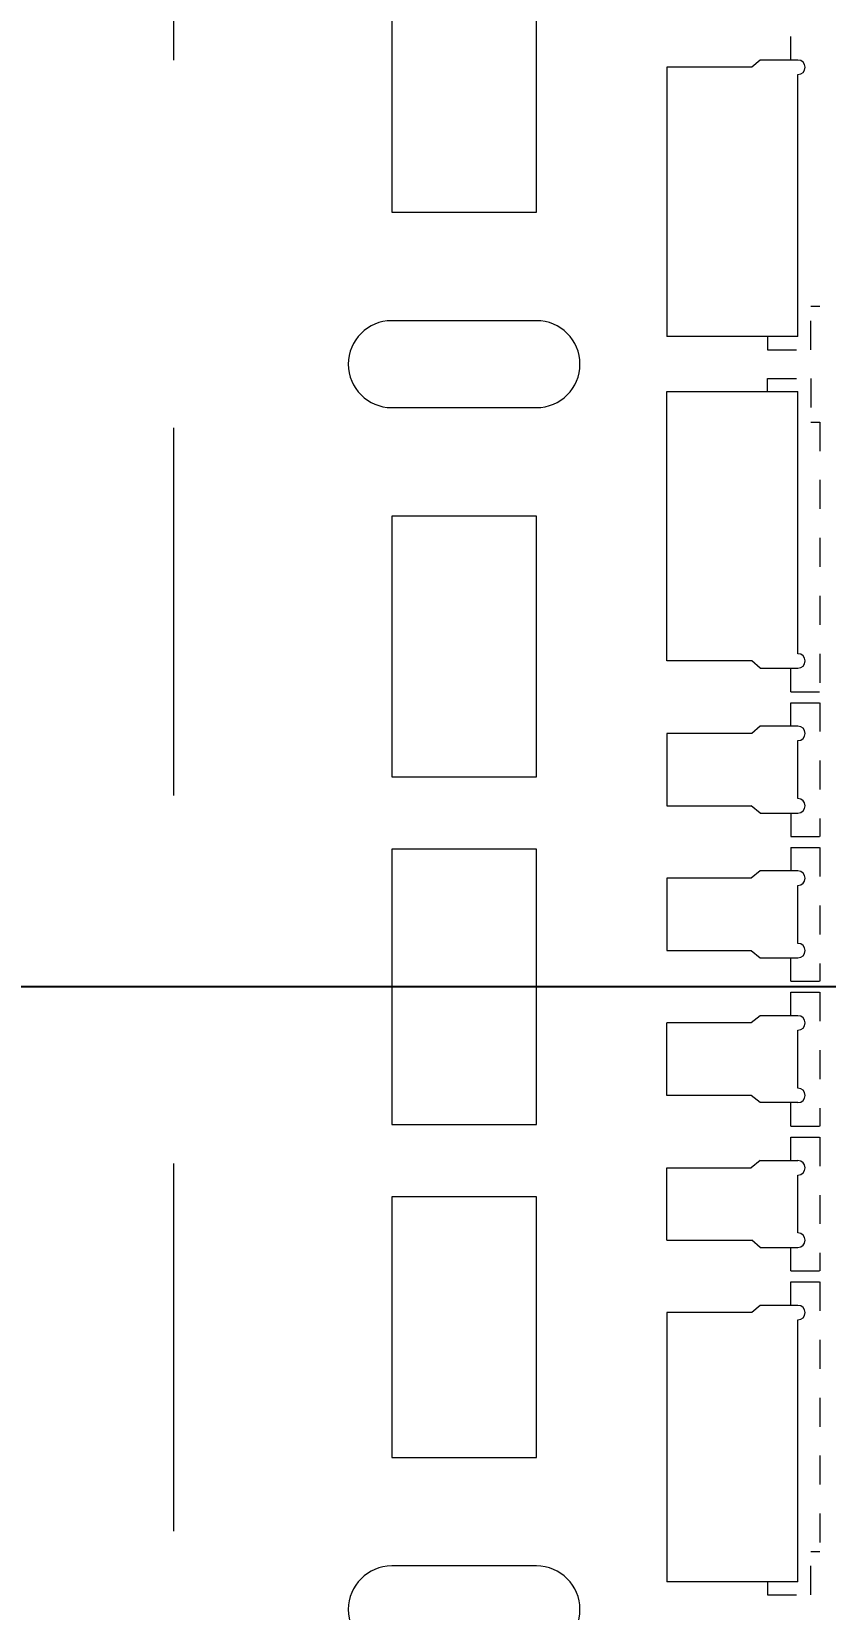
# Model space of a CAD drawing. Extents: x 1532 to 1650, y 120 to 288.
# Drawn here: x 1559.87 to 1562.61, y 214.65 to 220.09 of the extents above; entities that cross this region are included whole.
import ezdxf

# ---------------------------------------------------------------- set-up
doc = ezdxf.new("R2010")
doc.units = 0
doc.header["$MEASUREMENT"] = 0
doc.linetypes.add('HIDDEN', pattern=[0.375, 0.25, -0.125])
doc.linetypes.add('PHANTOM2', pattern=[31.75, 15.875, -3.175, 3.175, -3.175, 3.175, -3.175])
for name, color, linetype in [('1D', 4, 'Continuous'), ('LFBOTTOM', 4, 'Continuous'), ('LFTOP', 7, 'Continuous'), ('标注', 4, 'Continuous')]:
    doc.layers.add(name, color=color, linetype=linetype)
doc.styles.add('SIMPLEX', font='SIMPLEX')
doc.dimstyles.new('2-0', dxfattribs={"dimtxt": 0.08, "dimasz": 0.12, "dimexe": 0.05, "dimexo": 0.025, "dimgap": 0.025, "dimtad": 0, "dimdec": 3, "dimzin": 1, "dimdsep": 46, "dimtxsty": 'SIMPLEX', "dimcen": 0.05, "dimadec": 0, "dimazin": 0, "dimtfac": 1, "dimtdec": 3, "dimtmove": 0, "dimatfit": 3, "dimfxl": 1, "dimarcsym": 0})

# ---------------------------------------------------------------- blocks, each defined once
blk = doc.blocks.new('*D19')
at = {"layer": 'Defpoints', "color": 0, "transparency": 16777216}
for p in [(1074.8717, -518.0353), (1032.6542, -539.535), (1049.6023, -539.5353)]:
    blk.add_point(p, dxfattribs=at)
at = {"layer": '标注', "color": 0, "lineweight": -2, "transparency": 16777216}
for p, q in [((1033.6542, -539.535), (1032.6542, -539.535)), ((1034.6542, -539.5353), (1033.6542, -539.535)), ((1049.4523, -539.5353), (1034.6542, -539.5353))]:
    blk.add_line(p, q, dxfattribs=at)
at = {"layer": '标注', "color": 0, "lineweight": 0, "transparency": 16777216, "insert": (1028.9327, -539.535), "char_height": 1.5, "attachment_point": 5, "style": 'SIMPLEX'}
blk.add_mtext('21.500', dxfattribs=at)
blk = doc.blocks.new('*D20')
at = {"layer": 'Defpoints', "color": 0, "transparency": 16777216}
for p in [(1074.8717, -518.0353), (1032.6542, -543.835), (1049.6023, -543.8353)]:
    blk.add_point(p, dxfattribs=at)
at = {"layer": '标注', "color": 0, "lineweight": -2, "transparency": 16777216}
for p, q in [((1033.6542, -543.835), (1032.6542, -543.835)), ((1034.6542, -543.8353), (1033.6542, -543.835)), ((1048.6023, -543.8353), (1034.6542, -543.8353))]:
    blk.add_line(p, q, dxfattribs=at)
at = {"layer": '标注', "color": 0, "lineweight": 0, "transparency": 16777216, "insert": (1028.4399, -543.835), "char_height": 1.5, "attachment_point": 5, "style": 'SIMPLEX'}
blk.add_mtext('25.800', dxfattribs=at)

msp = doc.modelspace()

# ---------------------------------------------------------------- linework, layer by layer
at = {"lineweight": 0}
for p, q in [((1561.6103, 219.0959), (1561.1103, 219.0959)), ((1561.1103, 218.7959), (1561.6103, 218.7959)), ((1561.6103, 214.7959), (1561.1103, 214.7959))]:
    msp.add_line(p, q, dxfattribs=at)
at = {"lineweight": 0, "ltscale": 10}
for points in [[(1561.6103, 220.3708), (1561.1103, 220.3708), (1561.1103, 219.4708), (1561.6103, 219.4708)], [(1561.6103, 218.4208), (1561.1103, 218.4208), (1561.1103, 217.5208), (1561.6103, 217.5208)], [(1561.6103, 217.2708), (1561.1103, 217.2708), (1561.1103, 216.3208), (1561.6103, 216.3208)], [(1561.6103, 216.0708), (1561.1103, 216.0708), (1561.1103, 215.1708), (1561.6103, 215.1708)]]:
    msp.add_lwpolyline(points, close=True, dxfattribs=at)
at = {"lineweight": 0}
for centre, start, end in [((1561.1103, 218.9459), 90, 270), ((1561.6103, 218.9459), 270, 90), ((1561.1103, 214.6459), 90, 270), ((1561.6103, 214.6459), 270, 90)]:
    msp.add_arc(centre, 0.15, start, end, dxfattribs=at)
at = {"layer": '1D', "color": 4, "linetype": 'PHANTOM2', "lineweight": 0, "ltscale": 0.4}
msp.add_line((1560.358, 207.2959), (1560.358, 269.2959), dxfattribs=at)
at = {"layer": 'LFBOTTOM', "linetype": 'HIDDEN', "lineweight": 0, "ltscale": 0.2}
for p, q in [((1562.589, 218.7459), (1562.589, 217.8149)), ((1562.488, 217.8149), (1562.589, 217.8149)), ((1562.488, 217.8149), (1562.589, 217.8149)), ((1562.488, 217.7769), (1562.589, 217.7769)), ((1562.488, 217.7769), (1562.589, 217.7769)), ((1562.589, 217.7769), (1562.589, 217.3149)), ((1562.488, 217.3959), (1562.488, 217.3149)), ((1562.488, 217.3149), (1562.589, 217.3149)), ((1562.488, 217.2769), (1562.589, 217.2769)), ((1562.488, 217.2769), (1562.488, 217.1959)), ((1562.589, 217.2769), (1562.589, 216.8149)), ((1562.488, 216.8149), (1562.589, 216.8149)), ((1562.488, 216.7769), (1562.589, 216.7769)), ((1562.589, 216.7769), (1562.589, 216.3149)), ((1562.488, 216.3149), (1562.488, 216.3959)), ((1562.488, 216.3149), (1562.589, 216.3149)), ((1562.488, 216.2769), (1562.589, 216.2769)), ((1562.488, 216.1959), (1562.488, 216.2769)), ((1562.589, 216.2769), (1562.589, 215.8149)), ((1562.488, 215.8149), (1562.589, 215.8149)), ((1562.488, 215.7769), (1562.589, 215.7769)), ((1562.589, 215.7769), (1562.589, 214.8459))]:
    msp.add_line(p, q, dxfattribs=at)
for points in [[(1562.488, 219.9959), (1562.488, 220.0769)], [(1562.408, 219.0409), (1562.408, 218.9959), (1562.558, 218.9959), (1562.558, 219.1459), (1562.589, 219.1459)], [(1562.408, 218.8509), (1562.408, 218.8959), (1562.558, 218.8959), (1562.558, 218.7459), (1562.589, 218.7459)], [(1562.488, 217.8149), (1562.488, 217.8959)], [(1562.488, 217.6959), (1562.488, 217.7769)], [(1562.488, 216.8149), (1562.488, 216.8959)], [(1562.488, 216.6959), (1562.488, 216.7769)], [(1562.488, 215.8149), (1562.488, 215.8959)], [(1562.488, 215.6959), (1562.488, 215.7769)], [(1562.408, 214.7409), (1562.408, 214.6959), (1562.558, 214.6959), (1562.558, 214.8459), (1562.589, 214.8459)]]:
    msp.add_lwpolyline(points, dxfattribs=at)
at = {"layer": 'LFTOP', "color": 0, "linetype": 'ByBlock', "lineweight": 0}
for p, q in [((1562.0603, 219.9709), (1562.0603, 219.0408)), ((1562.3541, 219.9709), (1562.0603, 219.9709)), ((1562.383, 219.9959), (1562.3541, 219.9709)), ((1562.513, 219.0409), (1562.0603, 219.0408)), ((1562.0603, 218.8509), (1562.513, 218.8509)), ((1562.0603, 217.9209), (1562.0603, 218.8509)), ((1562.3541, 217.9209), (1562.0603, 217.9209)), ((1562.383, 217.8959), (1562.3541, 217.9209)), ((1562.3541, 217.6709), (1562.0603, 217.6709)), ((1562.0603, 217.6709), (1562.0603, 217.4209)), ((1562.383, 217.6959), (1562.3541, 217.6709)), ((1562.513, 217.6959), (1562.383, 217.6959)), ((1562.0603, 217.4209), (1562.3517, 217.4209)), ((1562.383, 217.3959), (1562.3517, 217.4209)), ((1562.383, 217.3959), (1562.513, 217.3959)), ((1562.383, 217.1959), (1562.3517, 217.1709)), ((1562.3517, 217.1709), (1562.0603, 217.1709)), ((1562.0603, 217.1709), (1562.0603, 216.9209)), ((1562.0603, 216.4209), (1562.0603, 216.6709)), ((1562.513, 216.4459), (1562.513, 216.6459)), ((1562.3517, 216.4209), (1562.0603, 216.4209)), ((1562.383, 216.3959), (1562.3517, 216.4209)), ((1562.383, 216.1959), (1562.3517, 216.1709)), ((1562.383, 216.1959), (1562.513, 216.1959)), ((1562.0603, 215.9209), (1562.0603, 216.1709)), ((1562.0603, 216.1709), (1562.3517, 216.1709)), ((1562.513, 215.9459), (1562.513, 216.1459)), ((1562.0603, 215.9209), (1562.3541, 215.9209)), ((1562.383, 215.8959), (1562.3541, 215.9209)), ((1562.383, 215.8959), (1562.513, 215.8959)), ((1562.0603, 215.6709), (1562.0603, 214.7408)), ((1562.3541, 215.6709), (1562.0603, 215.6709)), ((1562.383, 215.6959), (1562.3541, 215.6709)), ((1562.513, 214.7409), (1562.0603, 214.7408))]:
    msp.add_line(p, q, dxfattribs=at)
at = {"layer": 'LFTOP', "color": 0, "linetype": 'Continuous', "lineweight": 0}
for p, q in [((1562.513, 219.9959), (1562.383, 219.9959)), ((1562.513, 217.1959), (1562.383, 217.1959)), ((1562.383, 216.8959), (1562.513, 216.8959)), ((1562.513, 216.6959), (1562.383, 216.6959)), ((1562.513, 216.3959), (1562.383, 216.3959)), ((1562.513, 215.6959), (1562.383, 215.6959))]:
    msp.add_line(p, q, dxfattribs=at)
at = {"layer": 'LFTOP', "color": 0, "linetype": 'ByBlock', "lineweight": 0}
for points in [[(1562.513, 219.0409), (1562.513, 219.9459, 1), (1562.513, 219.9959)], [(1562.383, 217.8959), (1562.513, 217.8959, 1), (1562.513, 217.9459), (1562.513, 218.8509)], [(1562.513, 217.4459), (1562.513, 217.6459, 1), (1562.513, 217.6959)], [(1562.513, 216.8959, 1), (1562.513, 216.9459), (1562.513, 217.1459)], [(1562.513, 214.7409), (1562.513, 215.6459, 1), (1562.513, 215.6959)]]:
    msp.add_lwpolyline(points, format="xyb", dxfattribs=at)
for points in [[(1562.0603, 216.9209), (1562.3517, 216.9209), (1562.383, 216.8959)], [(1562.383, 216.6959), (1562.3517, 216.6709), (1562.0603, 216.6709)]]:
    msp.add_lwpolyline(points, dxfattribs=at)
for centre in [(1562.513, 217.4209), (1562.513, 217.1709), (1562.513, 216.6709), (1562.513, 216.4209), (1562.513, 216.1709), (1562.513, 215.9209)]:
    msp.add_arc(centre, 0.025, 270, 90, dxfattribs=at)

# ---------------------------------------------------------------- dimensions: what is measured, and where the dimension line sits
at = {"layer": '标注', "lineweight": 0}
for feature_location, override, picture, middle in [((1563.7387, 212.4959), {"dimtxt": 1.5, "dimasz": 0.5, "dimexo": 1, "dimgap": 0.5}, '*D20', (1542.5762, 212.4961)), ((1563.7387, 216.7959), {"dimtxt": 1.5, "dimasz": 0.5, "dimexo": 0.15, "dimgap": 0.15}, '*D19', (1543.0691, 216.7961))]:
    dim = msp.add_ordinate_dim(feature_location=feature_location, offset=(-16.9481, 0.0002), dtype=0, origin=(1589.008, 238.2959), dimstyle='2-0', override=override, dxfattribs=at)
    dim.commit()
    dim.dimension.update_dxf_attribs({"geometry": picture, "text_midpoint": middle, "insert": (514.1363, 756.3311)})

# ---------------------------------------------------------------- leaders
msp.add_leader([(1563.1288, 213.5278), (1549.7351, 215.1308), (1548.4116, 215.1254)], dimstyle='2-0', override={"dimgap": 0.025, "dimtad": 0}, dxfattribs=at)

doc.saveas('drawing.dxf')
